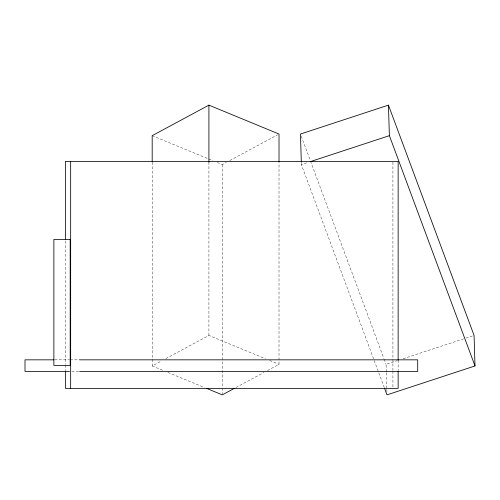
<?xml version="1.0" encoding="UTF-8"?>
<svg xmlns="http://www.w3.org/2000/svg" width="500" height="500" viewBox="0 0 500 500"><rect width="100%" height="100%" fill="white"/><g stroke="black" fill="none" stroke-linecap="round" stroke-linejoin="round"><path stroke-width="0.38" stroke-dasharray="2.5 1.88" d="M217.288 162.506L222.294 164.575L226.394 162.369M229.812 160.525L277.644 134.781M152.188 162.213L152.188 365.956L161.756 360.806M165.856 358.6L208.912 335.425L265.425 358.725M235.963 387.506L263.981 372.425M267.394 370.588L279.012 364.331L279.012 162.144M384.281 387.55L301.381 164.575L308.038 162.387M386.3 371.962L386.069 364.331L397.156 360.688M403.075 358.744L465.194 338.344M465.931 338.1L474.069 335.425M54.669 359.831L69.5 359.831M70.281 359.831L79.65 359.831M71.844 371.419L79.65 371.419M152.188 135.669L207.987 158.675M208.7 158.969L212.994 160.738M269.713 360.5L279.012 364.331M152.188 365.956L163.637 370.675M167.925 372.444L204.406 387.488M301.262 136.237L310.238 160.362M310.506 161.094L383.894 358.481M384.162 359.212L386.069 364.331M386.325 372.725L386.812 388.756M386.831 389.519L386.906 391.806M301.312 162.281L301.381 164.575M398.144 360.294L398.144 370.431M392.919 162.188L392.919 370.431M392.919 371.213L392.919 387.594M222.294 164.575L222.294 394.081M208.912 162.125L208.912 335.425M65.431 240.963L65.431 364.194M65.431 364.975L65.431 370.431"/><path stroke-width="0.75" d="M279.012 161.369L279.012 134.044L208.912 105.138L152.188 135.669L152.188 161.431M234.594 388.244L222.294 394.862L206.556 388.375M384.55 388.281L386.994 394.862L475 365.956L474.069 335.425L388.45 105.138L300.45 134.044L301.288 161.519M310.256 161.656L389.381 135.669L388.45 105.138M53.888 359.831L25 359.831L25 371.419L69.5 371.419M79.65 359.831L417.706 359.831L417.706 371.419L79.65 371.419M389.381 135.669L475 365.956M398.144 360.294L398.144 161.406L65.431 161.406L65.431 239.4M398.144 371.213L398.144 388.369L65.431 388.369L65.431 371.213M208.912 105.138L208.912 162.125M70.656 161.406L70.656 388.369M70.194 239.444L53.875 239.444L53.875 365.406L70.194 365.406L70.194 239.444"/></g></svg>
